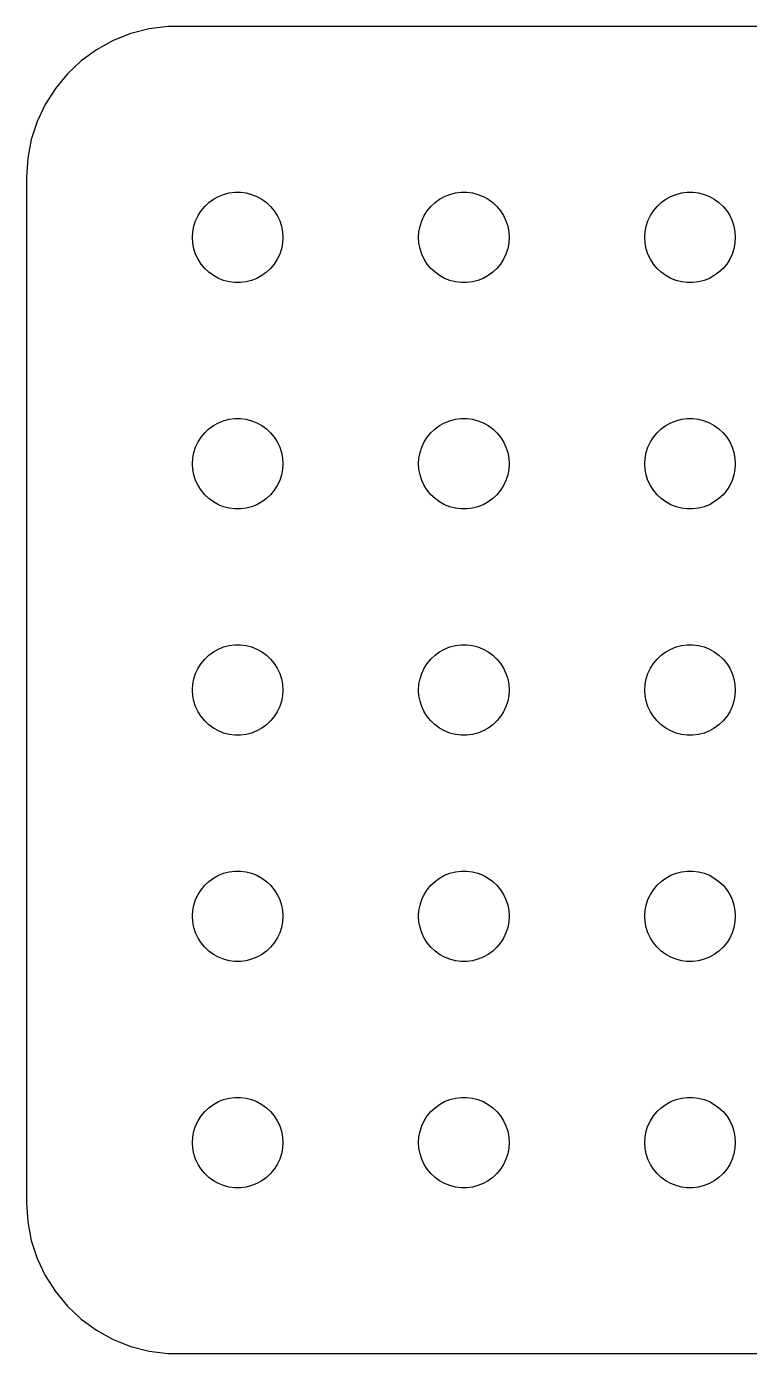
# Model space of a CAD drawing. Header units: metres. Extents: x -187 to 187, y -22 to 22.
# Drawn here: x -187 to -163.03, y -21.99 to 21.99 of the extents above; entities that cross this region are included whole.
import ezdxf

# ---------------------------------------------------------------- set-up
doc = ezdxf.new("R2010")
doc.units = ezdxf.units.M

msp = doc.modelspace()

# ---------------------------------------------------------------- linework, layer by layer
for p, q in [((-182.314, 21.9901), (-182.937, 21.9114)), ((182.314, 21.9901), (-182.314, 21.9901)), ((-183.545, 21.7553), (-184.129, 21.5241)), ((-182.937, 21.9114), (-183.545, 21.7553)), ((-184.679, 21.2216), (-185.187, 20.8526)), ((-184.129, 21.5241), (-184.679, 21.2216)), ((-185.187, 20.8526), (-185.645, 20.4227)), ((-185.645, 20.4227), (-186.045, 19.9389)), ((-186.045, 19.9389), (-186.382, 19.4088)), ((-186.382, 19.4088), (-186.649, 18.8406)), ((-186.649, 18.8406), (-186.843, 18.2434)), ((-186.843, 18.2434), (-186.961, 17.6267)), ((-186.961, 17.6267), (-187, 17)), ((-187, 17), (-187, -17)), ((-180.804, 16.2665), (-180.639, 16.3572)), ((-180.639, 16.3572), (-180.464, 16.4266)), ((-180.464, 16.4266), (-180.281, 16.4734)), ((-180.281, 16.4734), (-180.094, 16.497)), ((-180.094, 16.497), (-179.906, 16.497)), ((-179.906, 16.497), (-179.719, 16.4734)), ((-179.719, 16.4734), (-179.536, 16.4266)), ((-179.536, 16.4266), (-179.361, 16.3572)), ((-179.361, 16.3572), (-179.196, 16.2665)), ((-173.304, 16.2665), (-173.139, 16.3572)), ((-173.139, 16.3572), (-172.964, 16.4266)), ((-172.964, 16.4266), (-172.781, 16.4734)), ((-172.781, 16.4734), (-172.594, 16.497)), ((-172.594, 16.497), (-172.406, 16.497)), ((-172.406, 16.497), (-172.219, 16.4734)), ((-172.219, 16.4734), (-172.036, 16.4266)), ((-172.036, 16.4266), (-171.861, 16.3572)), ((-171.861, 16.3572), (-171.696, 16.2665)), ((-165.804, 16.2665), (-165.639, 16.3572)), ((-165.639, 16.3572), (-165.464, 16.4266)), ((-165.464, 16.4266), (-165.281, 16.4734)), ((-165.281, 16.4734), (-165.094, 16.497)), ((-165.094, 16.497), (-164.906, 16.497)), ((-164.906, 16.497), (-164.719, 16.4734)), ((-164.719, 16.4734), (-164.536, 16.4266)), ((-164.536, 16.4266), (-164.361, 16.3572)), ((-164.361, 16.3572), (-164.196, 16.2665)), ((-181.314, 15.7226), (-181.214, 15.8817)), ((-181.214, 15.8817), (-181.093, 16.0268)), ((-181.093, 16.0268), (-180.956, 16.1558)), ((-180.956, 16.1558), (-180.804, 16.2665)), ((-179.196, 16.2665), (-179.044, 16.1558)), ((-179.044, 16.1558), (-178.907, 16.0268)), ((-178.907, 16.0268), (-178.786, 15.8817)), ((-178.786, 15.8817), (-178.686, 15.7226)), ((-173.814, 15.7226), (-173.714, 15.8817)), ((-173.714, 15.8817), (-173.593, 16.0268)), ((-173.593, 16.0268), (-173.456, 16.1558)), ((-173.456, 16.1558), (-173.304, 16.2665)), ((-171.696, 16.2665), (-171.544, 16.1558)), ((-171.544, 16.1558), (-171.407, 16.0268)), ((-171.407, 16.0268), (-171.286, 15.8817)), ((-171.286, 15.8817), (-171.186, 15.7226)), ((-166.314, 15.7226), (-166.214, 15.8817)), ((-166.214, 15.8817), (-166.093, 16.0268)), ((-166.093, 16.0268), (-165.956, 16.1558)), ((-165.956, 16.1558), (-165.804, 16.2665)), ((-164.196, 16.2665), (-164.044, 16.1558)), ((-164.044, 16.1558), (-163.907, 16.0268)), ((-163.907, 16.0268), (-163.786, 15.8817)), ((-163.786, 15.8817), (-163.686, 15.7226)), ((-181.453, 15.373), (-181.395, 15.5522)), ((-181.395, 15.5522), (-181.314, 15.7226)), ((-178.686, 15.7226), (-178.605, 15.5522)), ((-178.605, 15.5522), (-178.547, 15.373)), ((-173.953, 15.373), (-173.895, 15.5522)), ((-173.895, 15.5522), (-173.814, 15.7226)), ((-171.186, 15.7226), (-171.105, 15.5522)), ((-171.105, 15.5522), (-171.047, 15.373)), ((-166.453, 15.373), (-166.395, 15.5522)), ((-166.395, 15.5522), (-166.314, 15.7226)), ((-163.686, 15.7226), (-163.605, 15.5522)), ((-163.605, 15.5522), (-163.547, 15.373)), ((-181.5, 15), (-181.488, 15.188)), ((-181.488, 14.812), (-181.5, 15)), ((-181.488, 15.188), (-181.453, 15.373)), ((-178.547, 15.373), (-178.512, 15.188)), ((-178.512, 15.188), (-178.5, 15)), ((-178.5, 15), (-178.512, 14.812)), ((-174, 15), (-173.988, 15.188)), ((-173.988, 14.812), (-174, 15)), ((-173.988, 15.188), (-173.953, 15.373)), ((-171.047, 15.373), (-171.012, 15.188)), ((-171.012, 15.188), (-171, 15)), ((-171, 15), (-171.012, 14.812)), ((-166.5, 15), (-166.488, 15.188)), ((-166.488, 14.812), (-166.5, 15)), ((-166.488, 15.188), (-166.453, 15.373)), ((-163.547, 15.373), (-163.512, 15.188)), ((-163.512, 15.188), (-163.5, 15)), ((-163.5, 15), (-163.512, 14.812)), ((-181.453, 14.627), (-181.488, 14.812)), ((-181.395, 14.4478), (-181.453, 14.627)), ((-178.547, 14.627), (-178.605, 14.4478)), ((-178.512, 14.812), (-178.547, 14.627)), ((-173.953, 14.627), (-173.988, 14.812)), ((-173.895, 14.4478), (-173.953, 14.627)), ((-171.047, 14.627), (-171.105, 14.4478)), ((-171.012, 14.812), (-171.047, 14.627)), ((-166.453, 14.627), (-166.488, 14.812)), ((-166.395, 14.4478), (-166.453, 14.627)), ((-163.547, 14.627), (-163.605, 14.4478)), ((-163.512, 14.812), (-163.547, 14.627)), ((-181.314, 14.2774), (-181.395, 14.4478)), ((-181.214, 14.1183), (-181.314, 14.2774)), ((-181.093, 13.9732), (-181.214, 14.1183)), ((-178.786, 14.1183), (-178.907, 13.9732)), ((-178.686, 14.2774), (-178.786, 14.1183)), ((-178.605, 14.4478), (-178.686, 14.2774)), ((-173.814, 14.2774), (-173.895, 14.4478)), ((-173.714, 14.1183), (-173.814, 14.2774)), ((-173.593, 13.9732), (-173.714, 14.1183)), ((-171.286, 14.1183), (-171.407, 13.9732)), ((-171.186, 14.2774), (-171.286, 14.1183)), ((-171.105, 14.4478), (-171.186, 14.2774)), ((-166.314, 14.2774), (-166.395, 14.4478)), ((-166.214, 14.1183), (-166.314, 14.2774)), ((-166.093, 13.9732), (-166.214, 14.1183)), ((-163.786, 14.1183), (-163.907, 13.9732)), ((-163.686, 14.2774), (-163.786, 14.1183)), ((-163.605, 14.4478), (-163.686, 14.2774)), ((-180.956, 13.8442), (-181.093, 13.9732)), ((-180.804, 13.7335), (-180.956, 13.8442)), ((-180.639, 13.6427), (-180.804, 13.7335)), ((-180.464, 13.5734), (-180.639, 13.6427)), ((-179.361, 13.6427), (-179.536, 13.5734)), ((-179.196, 13.7335), (-179.361, 13.6427)), ((-179.044, 13.8442), (-179.196, 13.7335)), ((-178.907, 13.9732), (-179.044, 13.8442)), ((-173.456, 13.8442), (-173.593, 13.9732)), ((-173.304, 13.7335), (-173.456, 13.8442)), ((-173.139, 13.6427), (-173.304, 13.7335)), ((-172.964, 13.5734), (-173.139, 13.6427)), ((-171.861, 13.6427), (-172.036, 13.5734)), ((-171.696, 13.7335), (-171.861, 13.6427)), ((-171.544, 13.8442), (-171.696, 13.7335)), ((-171.407, 13.9732), (-171.544, 13.8442)), ((-165.956, 13.8442), (-166.093, 13.9732)), ((-165.804, 13.7335), (-165.956, 13.8442)), ((-165.639, 13.6427), (-165.804, 13.7335)), ((-165.464, 13.5734), (-165.639, 13.6427)), ((-164.361, 13.6427), (-164.536, 13.5734)), ((-164.196, 13.7335), (-164.361, 13.6427)), ((-164.044, 13.8442), (-164.196, 13.7335)), ((-163.907, 13.9732), (-164.044, 13.8442)), ((-180.281, 13.5266), (-180.464, 13.5734)), ((-180.094, 13.5029), (-180.281, 13.5266)), ((-179.906, 13.5029), (-180.094, 13.5029)), ((-179.719, 13.5266), (-179.906, 13.5029)), ((-179.536, 13.5734), (-179.719, 13.5266)), ((-172.781, 13.5266), (-172.964, 13.5734)), ((-172.594, 13.5029), (-172.781, 13.5266)), ((-172.406, 13.5029), (-172.594, 13.5029)), ((-172.219, 13.5266), (-172.406, 13.5029)), ((-172.036, 13.5734), (-172.219, 13.5266)), ((-165.281, 13.5266), (-165.464, 13.5734)), ((-165.094, 13.5029), (-165.281, 13.5266)), ((-164.906, 13.5029), (-165.094, 13.5029)), ((-164.719, 13.5266), (-164.906, 13.5029)), ((-164.536, 13.5734), (-164.719, 13.5266)), ((-180.804, 8.76648), (-180.639, 8.85724)), ((-180.639, 8.85724), (-180.464, 8.92657)), ((-180.464, 8.92657), (-180.281, 8.97342)), ((-180.281, 8.97342), (-180.094, 8.99704)), ((-180.094, 8.99704), (-179.906, 8.99704)), ((-179.906, 8.99704), (-179.719, 8.97342)), ((-179.719, 8.97342), (-179.536, 8.92657)), ((-179.536, 8.92657), (-179.361, 8.85724)), ((-179.361, 8.85724), (-179.196, 8.76648)), ((-173.304, 8.76648), (-173.139, 8.85724)), ((-173.139, 8.85724), (-172.964, 8.92657)), ((-172.964, 8.92657), (-172.781, 8.97342)), ((-172.781, 8.97342), (-172.594, 8.99704)), ((-172.594, 8.99704), (-172.406, 8.99704)), ((-172.406, 8.99704), (-172.219, 8.97342)), ((-172.219, 8.97342), (-172.036, 8.92657)), ((-172.036, 8.92657), (-171.861, 8.85724)), ((-171.861, 8.85724), (-171.696, 8.76648)), ((-165.804, 8.76648), (-165.639, 8.85724)), ((-165.639, 8.85724), (-165.464, 8.92657)), ((-165.464, 8.92657), (-165.281, 8.97342)), ((-165.281, 8.97342), (-165.094, 8.99704)), ((-165.094, 8.99704), (-164.906, 8.99704)), ((-164.906, 8.99704), (-164.719, 8.97342)), ((-164.719, 8.97342), (-164.536, 8.92657)), ((-164.536, 8.92657), (-164.361, 8.85724)), ((-164.361, 8.85724), (-164.196, 8.76648)), ((-181.314, 8.22263), (-181.214, 8.38167)), ((-181.214, 8.38167), (-181.093, 8.52681)), ((-181.093, 8.52681), (-180.956, 8.65576)), ((-180.956, 8.65576), (-180.804, 8.76648)), ((-179.196, 8.76648), (-179.044, 8.65576)), ((-179.044, 8.65576), (-178.907, 8.52681)), ((-178.907, 8.52681), (-178.786, 8.38167)), ((-178.786, 8.38167), (-178.686, 8.22263)), ((-173.814, 8.22263), (-173.714, 8.38167)), ((-173.714, 8.38167), (-173.593, 8.52681)), ((-173.593, 8.52681), (-173.456, 8.65576)), ((-173.456, 8.65576), (-173.304, 8.76648)), ((-171.696, 8.76648), (-171.544, 8.65576)), ((-171.544, 8.65576), (-171.407, 8.52681)), ((-171.407, 8.52681), (-171.286, 8.38167)), ((-171.286, 8.38167), (-171.186, 8.22263)), ((-166.314, 8.22263), (-166.214, 8.38167)), ((-166.214, 8.38167), (-166.093, 8.52681)), ((-166.093, 8.52681), (-165.956, 8.65576)), ((-165.956, 8.65576), (-165.804, 8.76648)), ((-164.196, 8.76648), (-164.044, 8.65576)), ((-164.044, 8.65576), (-163.907, 8.52681)), ((-163.907, 8.52681), (-163.786, 8.38167)), ((-163.786, 8.38167), (-163.686, 8.22263)), ((-181.453, 7.87303), (-181.395, 8.05219)), ((-181.395, 8.05219), (-181.314, 8.22263)), ((-178.686, 8.22263), (-178.605, 8.05219)), ((-178.605, 8.05219), (-178.547, 7.87303)), ((-173.953, 7.87303), (-173.895, 8.05219)), ((-173.895, 8.05219), (-173.814, 8.22263)), ((-171.186, 8.22263), (-171.105, 8.05219)), ((-171.105, 8.05219), (-171.047, 7.87303)), ((-166.453, 7.87303), (-166.395, 8.05219)), ((-166.395, 8.05219), (-166.314, 8.22263)), ((-163.686, 8.22263), (-163.605, 8.05219)), ((-163.605, 8.05219), (-163.547, 7.87303)), ((-181.5, 7.5), (-181.488, 7.68799)), ((-181.488, 7.312), (-181.5, 7.5)), ((-181.488, 7.68799), (-181.453, 7.87303)), ((-178.547, 7.87303), (-178.512, 7.68799)), ((-178.512, 7.68799), (-178.5, 7.5)), ((-178.5, 7.5), (-178.512, 7.312)), ((-174, 7.5), (-173.988, 7.68799)), ((-173.988, 7.312), (-174, 7.5)), ((-173.988, 7.68799), (-173.953, 7.87303)), ((-171.047, 7.87303), (-171.012, 7.68799)), ((-171.012, 7.68799), (-171, 7.5)), ((-171, 7.5), (-171.012, 7.312)), ((-166.5, 7.5), (-166.488, 7.68799)), ((-166.488, 7.312), (-166.5, 7.5)), ((-166.488, 7.68799), (-166.453, 7.87303)), ((-163.547, 7.87303), (-163.512, 7.68799)), ((-163.512, 7.68799), (-163.5, 7.5)), ((-163.5, 7.5), (-163.512, 7.312)), ((-181.453, 7.12695), (-181.488, 7.312)), ((-181.395, 6.9478), (-181.453, 7.12695)), ((-178.547, 7.12695), (-178.605, 6.9478)), ((-178.512, 7.312), (-178.547, 7.12695)), ((-173.953, 7.12695), (-173.988, 7.312)), ((-173.895, 6.9478), (-173.953, 7.12695)), ((-171.047, 7.12695), (-171.105, 6.9478)), ((-171.012, 7.312), (-171.047, 7.12695)), ((-166.453, 7.12695), (-166.488, 7.312)), ((-166.395, 6.9478), (-166.453, 7.12695)), ((-163.547, 7.12695), (-163.605, 6.9478)), ((-163.512, 7.312), (-163.547, 7.12695)), ((-181.314, 6.77736), (-181.395, 6.9478)), ((-181.214, 6.61832), (-181.314, 6.77736)), ((-181.093, 6.47318), (-181.214, 6.61832)), ((-178.786, 6.61832), (-178.907, 6.47318)), ((-178.686, 6.77736), (-178.786, 6.61832)), ((-178.605, 6.9478), (-178.686, 6.77736)), ((-173.814, 6.77736), (-173.895, 6.9478)), ((-173.714, 6.61832), (-173.814, 6.77736)), ((-173.593, 6.47318), (-173.714, 6.61832)), ((-171.286, 6.61832), (-171.407, 6.47318)), ((-171.186, 6.77736), (-171.286, 6.61832)), ((-171.105, 6.9478), (-171.186, 6.77736)), ((-166.314, 6.77736), (-166.395, 6.9478)), ((-166.214, 6.61832), (-166.314, 6.77736)), ((-166.093, 6.47318), (-166.214, 6.61832)), ((-163.786, 6.61832), (-163.907, 6.47318)), ((-163.686, 6.77736), (-163.786, 6.61832)), ((-163.605, 6.9478), (-163.686, 6.77736)), ((-180.956, 6.34422), (-181.093, 6.47318)), ((-180.804, 6.23351), (-180.956, 6.34422)), ((-180.639, 6.14275), (-180.804, 6.23351)), ((-179.196, 6.23351), (-179.361, 6.14275)), ((-179.044, 6.34422), (-179.196, 6.23351)), ((-178.907, 6.47318), (-179.044, 6.34422)), ((-173.456, 6.34422), (-173.593, 6.47318)), ((-173.304, 6.23351), (-173.456, 6.34422)), ((-173.139, 6.14275), (-173.304, 6.23351)), ((-171.696, 6.23351), (-171.861, 6.14275)), ((-171.544, 6.34422), (-171.696, 6.23351)), ((-171.407, 6.47318), (-171.544, 6.34422)), ((-165.956, 6.34422), (-166.093, 6.47318)), ((-165.804, 6.23351), (-165.956, 6.34422)), ((-165.639, 6.14275), (-165.804, 6.23351)), ((-164.196, 6.23351), (-164.361, 6.14275)), ((-164.044, 6.34422), (-164.196, 6.23351)), ((-163.907, 6.47318), (-164.044, 6.34422)), ((-180.464, 6.07341), (-180.639, 6.14275)), ((-180.281, 6.02657), (-180.464, 6.07341)), ((-180.094, 6.00294), (-180.281, 6.02657)), ((-179.906, 6.00294), (-180.094, 6.00294)), ((-179.719, 6.02657), (-179.906, 6.00294)), ((-179.536, 6.07341), (-179.719, 6.02657)), ((-179.361, 6.14275), (-179.536, 6.07341)), ((-172.964, 6.07341), (-173.139, 6.14275)), ((-172.781, 6.02657), (-172.964, 6.07341)), ((-172.594, 6.00294), (-172.781, 6.02657)), ((-172.406, 6.00294), (-172.594, 6.00294)), ((-172.219, 6.02657), (-172.406, 6.00294)), ((-172.036, 6.07341), (-172.219, 6.02657)), ((-171.861, 6.14275), (-172.036, 6.07341)), ((-165.464, 6.07341), (-165.639, 6.14275)), ((-165.281, 6.02657), (-165.464, 6.07341)), ((-165.094, 6.00294), (-165.281, 6.02657)), ((-164.906, 6.00294), (-165.094, 6.00294)), ((-164.719, 6.02657), (-164.906, 6.00294)), ((-164.536, 6.07341), (-164.719, 6.02657)), ((-164.361, 6.14275), (-164.536, 6.07341)), ((-180.804, 1.26648), (-180.639, 1.35724)), ((-180.639, 1.35724), (-180.464, 1.42657)), ((-180.464, 1.42657), (-180.281, 1.47342)), ((-180.281, 1.47342), (-180.094, 1.49704)), ((-180.094, 1.49704), (-179.906, 1.49704)), ((-179.906, 1.49704), (-179.719, 1.47342)), ((-179.719, 1.47342), (-179.536, 1.42657)), ((-179.536, 1.42657), (-179.361, 1.35724)), ((-179.361, 1.35724), (-179.196, 1.26648)), ((-173.304, 1.26648), (-173.139, 1.35724)), ((-173.139, 1.35724), (-172.964, 1.42657)), ((-172.964, 1.42657), (-172.781, 1.47342)), ((-172.781, 1.47342), (-172.594, 1.49704)), ((-172.594, 1.49704), (-172.406, 1.49704)), ((-172.406, 1.49704), (-172.219, 1.47342)), ((-172.219, 1.47342), (-172.036, 1.42657)), ((-172.036, 1.42657), (-171.861, 1.35724)), ((-171.861, 1.35724), (-171.696, 1.26648)), ((-165.804, 1.26648), (-165.639, 1.35724)), ((-165.639, 1.35724), (-165.464, 1.42657)), ((-165.464, 1.42657), (-165.281, 1.47342)), ((-165.281, 1.47342), (-165.094, 1.49704)), ((-165.094, 1.49704), (-164.906, 1.49704)), ((-164.906, 1.49704), (-164.719, 1.47342)), ((-164.719, 1.47342), (-164.536, 1.42657)), ((-164.536, 1.42657), (-164.361, 1.35724)), ((-164.361, 1.35724), (-164.196, 1.26648)), ((-181.314, 0.722626), (-181.214, 0.881668)), ((-181.214, 0.881668), (-181.093, 1.02681)), ((-181.093, 1.02681), (-180.956, 1.15576)), ((-180.956, 1.15576), (-180.804, 1.26648)), ((-179.196, 1.26648), (-179.044, 1.15576)), ((-179.044, 1.15576), (-178.907, 1.02681)), ((-178.907, 1.02681), (-178.786, 0.881668)), ((-178.786, 0.881668), (-178.686, 0.722626)), ((-173.814, 0.722626), (-173.714, 0.881668)), ((-173.714, 0.881668), (-173.593, 1.02681)), ((-173.593, 1.02681), (-173.456, 1.15576)), ((-173.456, 1.15576), (-173.304, 1.26648)), ((-171.696, 1.26648), (-171.544, 1.15576)), ((-171.544, 1.15576), (-171.407, 1.02681)), ((-171.407, 1.02681), (-171.286, 0.881668)), ((-171.286, 0.881668), (-171.186, 0.722626)), ((-166.314, 0.722626), (-166.214, 0.881668)), ((-166.214, 0.881668), (-166.093, 1.02681)), ((-166.093, 1.02681), (-165.956, 1.15576)), ((-165.956, 1.15576), (-165.804, 1.26648)), ((-164.196, 1.26648), (-164.044, 1.15576)), ((-164.044, 1.15576), (-163.907, 1.02681)), ((-163.907, 1.02681), (-163.786, 0.881668)), ((-163.786, 0.881668), (-163.686, 0.722626)), ((-181.453, 0.373032), (-181.395, 0.552185)), ((-181.395, 0.552185), (-181.314, 0.722626)), ((-178.686, 0.722626), (-178.605, 0.552185)), ((-178.605, 0.552185), (-178.547, 0.373032)), ((-173.953, 0.373032), (-173.895, 0.552185)), ((-173.895, 0.552185), (-173.814, 0.722626)), ((-171.186, 0.722626), (-171.105, 0.552185)), ((-171.105, 0.552185), (-171.047, 0.373032)), ((-166.453, 0.373032), (-166.395, 0.552185)), ((-166.395, 0.552185), (-166.314, 0.722626)), ((-163.686, 0.722626), (-163.605, 0.552185)), ((-163.605, 0.552185), (-163.547, 0.373032)), ((-181.5, 0), (-181.488, 0.187988)), ((-181.488, -0.187988), (-181.5, 0)), ((-181.488, 0.187988), (-181.453, 0.373032)), ((-178.547, 0.373032), (-178.512, 0.187988)), ((-178.512, 0.187988), (-178.5, 0)), ((-178.5, 0), (-178.512, -0.187988)), ((-174, 0), (-173.988, 0.187988)), ((-173.988, -0.187988), (-174, 0)), ((-173.988, 0.187988), (-173.953, 0.373032)), ((-171.047, 0.373032), (-171.012, 0.187988)), ((-171.012, 0.187988), (-171, 0)), ((-171, 0), (-171.012, -0.187988)), ((-166.5, 0), (-166.488, 0.187988)), ((-166.488, -0.187988), (-166.5, 0)), ((-166.488, 0.187988), (-166.453, 0.373032)), ((-163.547, 0.373032), (-163.512, 0.187988)), ((-163.512, 0.187988), (-163.5, 0)), ((-163.5, 0), (-163.512, -0.187988)), ((-181.453, -0.373032), (-181.488, -0.187988)), ((-181.395, -0.552185), (-181.453, -0.373032)), ((-178.547, -0.373032), (-178.605, -0.552185)), ((-178.512, -0.187988), (-178.547, -0.373032)), ((-173.953, -0.373032), (-173.988, -0.187988)), ((-173.895, -0.552185), (-173.953, -0.373032)), ((-171.047, -0.373032), (-171.105, -0.552185)), ((-171.012, -0.187988), (-171.047, -0.373032)), ((-166.453, -0.373032), (-166.488, -0.187988)), ((-166.395, -0.552185), (-166.453, -0.373032)), ((-163.547, -0.373032), (-163.605, -0.552185)), ((-163.512, -0.187988), (-163.547, -0.373032)), ((-181.314, -0.722626), (-181.395, -0.552185)), ((-181.214, -0.881668), (-181.314, -0.722626)), ((-178.686, -0.722626), (-178.786, -0.881668)), ((-178.605, -0.552185), (-178.686, -0.722626)), ((-173.814, -0.722626), (-173.895, -0.552185)), ((-173.714, -0.881668), (-173.814, -0.722626)), ((-171.186, -0.722626), (-171.286, -0.881668)), ((-171.105, -0.552185), (-171.186, -0.722626)), ((-166.314, -0.722626), (-166.395, -0.552185)), ((-166.214, -0.881668), (-166.314, -0.722626)), ((-163.686, -0.722626), (-163.786, -0.881668)), ((-163.605, -0.552185), (-163.686, -0.722626)), ((-181.093, -1.02681), (-181.214, -0.881668)), ((-180.956, -1.15576), (-181.093, -1.02681)), ((-180.804, -1.26648), (-180.956, -1.15576)), ((-180.639, -1.35724), (-180.804, -1.26648)), ((-179.196, -1.26648), (-179.361, -1.35724)), ((-179.044, -1.15576), (-179.196, -1.26648)), ((-178.907, -1.02681), (-179.044, -1.15576)), ((-178.786, -0.881668), (-178.907, -1.02681)), ((-173.593, -1.02681), (-173.714, -0.881668)), ((-173.456, -1.15576), (-173.593, -1.02681)), ((-173.304, -1.26648), (-173.456, -1.15576)), ((-173.139, -1.35724), (-173.304, -1.26648)), ((-171.696, -1.26648), (-171.861, -1.35724)), ((-171.544, -1.15576), (-171.696, -1.26648)), ((-171.407, -1.02681), (-171.544, -1.15576)), ((-171.286, -0.881668), (-171.407, -1.02681)), ((-166.093, -1.02681), (-166.214, -0.881668)), ((-165.956, -1.15576), (-166.093, -1.02681)), ((-165.804, -1.26648), (-165.956, -1.15576)), ((-165.639, -1.35724), (-165.804, -1.26648)), ((-164.196, -1.26648), (-164.361, -1.35724)), ((-164.044, -1.15576), (-164.196, -1.26648)), ((-163.907, -1.02681), (-164.044, -1.15576)), ((-163.786, -0.881668), (-163.907, -1.02681)), ((-180.464, -1.42657), (-180.639, -1.35724)), ((-180.281, -1.47342), (-180.464, -1.42657)), ((-180.094, -1.49704), (-180.281, -1.47342)), ((-179.906, -1.49704), (-180.094, -1.49704)), ((-179.719, -1.47342), (-179.906, -1.49704)), ((-179.536, -1.42657), (-179.719, -1.47342)), ((-179.361, -1.35724), (-179.536, -1.42657)), ((-172.964, -1.42657), (-173.139, -1.35724)), ((-172.781, -1.47342), (-172.964, -1.42657)), ((-172.594, -1.49704), (-172.781, -1.47342)), ((-172.406, -1.49704), (-172.594, -1.49704)), ((-172.219, -1.47342), (-172.406, -1.49704)), ((-172.036, -1.42657), (-172.219, -1.47342)), ((-171.861, -1.35724), (-172.036, -1.42657)), ((-165.464, -1.42657), (-165.639, -1.35724)), ((-165.281, -1.47342), (-165.464, -1.42657)), ((-165.094, -1.49704), (-165.281, -1.47342)), ((-164.906, -1.49704), (-165.094, -1.49704)), ((-164.719, -1.47342), (-164.906, -1.49704)), ((-164.536, -1.42657), (-164.719, -1.47342)), ((-164.361, -1.35724), (-164.536, -1.42657)), ((-180.804, -6.23351), (-180.639, -6.14275)), ((-180.639, -6.14275), (-180.464, -6.07341)), ((-180.464, -6.07341), (-180.281, -6.02657)), ((-180.281, -6.02657), (-180.094, -6.00294)), ((-180.094, -6.00294), (-179.906, -6.00294)), ((-179.906, -6.00294), (-179.719, -6.02657)), ((-179.719, -6.02657), (-179.536, -6.07341)), ((-179.536, -6.07341), (-179.361, -6.14275)), ((-179.361, -6.14275), (-179.196, -6.23351)), ((-173.304, -6.23351), (-173.139, -6.14275)), ((-173.139, -6.14275), (-172.964, -6.07341)), ((-172.964, -6.07341), (-172.781, -6.02657)), ((-172.781, -6.02657), (-172.594, -6.00294)), ((-172.594, -6.00294), (-172.406, -6.00294)), ((-172.406, -6.00294), (-172.219, -6.02657)), ((-172.219, -6.02657), (-172.036, -6.07341)), ((-172.036, -6.07341), (-171.861, -6.14275)), ((-171.861, -6.14275), (-171.696, -6.23351)), ((-165.804, -6.23351), (-165.639, -6.14275)), ((-165.639, -6.14275), (-165.464, -6.07341)), ((-165.464, -6.07341), (-165.281, -6.02657)), ((-165.281, -6.02657), (-165.094, -6.00294)), ((-165.094, -6.00294), (-164.906, -6.00294)), ((-164.906, -6.00294), (-164.719, -6.02657)), ((-164.719, -6.02657), (-164.536, -6.07341)), ((-164.536, -6.07341), (-164.361, -6.14275)), ((-164.361, -6.14275), (-164.196, -6.23351)), ((-181.214, -6.61832), (-181.093, -6.47318)), ((-181.093, -6.47318), (-180.956, -6.34422)), ((-180.956, -6.34422), (-180.804, -6.23351)), ((-179.196, -6.23351), (-179.044, -6.34422)), ((-179.044, -6.34422), (-178.907, -6.47318)), ((-178.907, -6.47318), (-178.786, -6.61832)), ((-173.714, -6.61832), (-173.593, -6.47318)), ((-173.593, -6.47318), (-173.456, -6.34422)), ((-173.456, -6.34422), (-173.304, -6.23351)), ((-171.696, -6.23351), (-171.544, -6.34422)), ((-171.544, -6.34422), (-171.407, -6.47318)), ((-171.407, -6.47318), (-171.286, -6.61832)), ((-166.214, -6.61832), (-166.093, -6.47318)), ((-166.093, -6.47318), (-165.956, -6.34422)), ((-165.956, -6.34422), (-165.804, -6.23351)), ((-164.196, -6.23351), (-164.044, -6.34422)), ((-164.044, -6.34422), (-163.907, -6.47318)), ((-163.907, -6.47318), (-163.786, -6.61832)), ((-181.453, -7.12695), (-181.395, -6.9478)), ((-181.395, -6.9478), (-181.314, -6.77736)), ((-181.314, -6.77736), (-181.214, -6.61832)), ((-178.786, -6.61832), (-178.686, -6.77736)), ((-178.686, -6.77736), (-178.605, -6.9478)), ((-178.605, -6.9478), (-178.547, -7.12695)), ((-173.953, -7.12695), (-173.895, -6.9478)), ((-173.895, -6.9478), (-173.814, -6.77736)), ((-173.814, -6.77736), (-173.714, -6.61832)), ((-171.286, -6.61832), (-171.186, -6.77736)), ((-171.186, -6.77736), (-171.105, -6.9478)), ((-171.105, -6.9478), (-171.047, -7.12695)), ((-166.453, -7.12695), (-166.395, -6.9478)), ((-166.395, -6.9478), (-166.314, -6.77736)), ((-166.314, -6.77736), (-166.214, -6.61832)), ((-163.786, -6.61832), (-163.686, -6.77736)), ((-163.686, -6.77736), (-163.605, -6.9478)), ((-163.605, -6.9478), (-163.547, -7.12695)), ((-181.5, -7.5), (-181.488, -7.312)), ((-181.488, -7.312), (-181.453, -7.12695)), ((-178.547, -7.12695), (-178.512, -7.312)), ((-178.512, -7.312), (-178.5, -7.5)), ((-174, -7.5), (-173.988, -7.312)), ((-173.988, -7.312), (-173.953, -7.12695)), ((-171.047, -7.12695), (-171.012, -7.312)), ((-171.012, -7.312), (-171, -7.5)), ((-166.5, -7.5), (-166.488, -7.312)), ((-166.488, -7.312), (-166.453, -7.12695)), ((-163.547, -7.12695), (-163.512, -7.312)), ((-163.512, -7.312), (-163.5, -7.5)), ((-181.488, -7.68799), (-181.5, -7.5)), ((-181.453, -7.87303), (-181.488, -7.68799)), ((-181.395, -8.05219), (-181.453, -7.87303)), ((-178.547, -7.87303), (-178.605, -8.05219)), ((-178.512, -7.68799), (-178.547, -7.87303)), ((-178.5, -7.5), (-178.512, -7.68799)), ((-173.988, -7.68799), (-174, -7.5)), ((-173.953, -7.87303), (-173.988, -7.68799)), ((-173.895, -8.05219), (-173.953, -7.87303)), ((-171.047, -7.87303), (-171.105, -8.05219)), ((-171.012, -7.68799), (-171.047, -7.87303)), ((-171, -7.5), (-171.012, -7.68799)), ((-166.488, -7.68799), (-166.5, -7.5)), ((-166.453, -7.87303), (-166.488, -7.68799)), ((-166.395, -8.05219), (-166.453, -7.87303)), ((-163.547, -7.87303), (-163.605, -8.05219)), ((-163.512, -7.68799), (-163.547, -7.87303)), ((-163.5, -7.5), (-163.512, -7.68799)), ((-181.314, -8.22263), (-181.395, -8.05219)), ((-181.214, -8.38167), (-181.314, -8.22263)), ((-178.686, -8.22263), (-178.786, -8.38167)), ((-178.605, -8.05219), (-178.686, -8.22263)), ((-173.814, -8.22263), (-173.895, -8.05219)), ((-173.714, -8.38167), (-173.814, -8.22263)), ((-171.186, -8.22263), (-171.286, -8.38167)), ((-171.105, -8.05219), (-171.186, -8.22263)), ((-166.314, -8.22263), (-166.395, -8.05219)), ((-166.214, -8.38167), (-166.314, -8.22263)), ((-163.686, -8.22263), (-163.786, -8.38167)), ((-163.605, -8.05219), (-163.686, -8.22263)), ((-181.093, -8.52681), (-181.214, -8.38167)), ((-180.956, -8.65576), (-181.093, -8.52681)), ((-180.804, -8.76648), (-180.956, -8.65576)), ((-180.639, -8.85724), (-180.804, -8.76648)), ((-179.196, -8.76648), (-179.361, -8.85724)), ((-179.044, -8.65576), (-179.196, -8.76648)), ((-178.907, -8.52681), (-179.044, -8.65576)), ((-178.786, -8.38167), (-178.907, -8.52681)), ((-173.593, -8.52681), (-173.714, -8.38167)), ((-173.456, -8.65576), (-173.593, -8.52681)), ((-173.304, -8.76648), (-173.456, -8.65576)), ((-173.139, -8.85724), (-173.304, -8.76648)), ((-171.696, -8.76648), (-171.861, -8.85724)), ((-171.544, -8.65576), (-171.696, -8.76648)), ((-171.407, -8.52681), (-171.544, -8.65576)), ((-171.286, -8.38167), (-171.407, -8.52681)), ((-166.093, -8.52681), (-166.214, -8.38167)), ((-165.956, -8.65576), (-166.093, -8.52681)), ((-165.804, -8.76648), (-165.956, -8.65576)), ((-165.639, -8.85724), (-165.804, -8.76648)), ((-164.196, -8.76648), (-164.361, -8.85724)), ((-164.044, -8.65576), (-164.196, -8.76648)), ((-163.907, -8.52681), (-164.044, -8.65576)), ((-163.786, -8.38167), (-163.907, -8.52681)), ((-180.464, -8.92657), (-180.639, -8.85724)), ((-180.281, -8.97342), (-180.464, -8.92657)), ((-180.094, -8.99704), (-180.281, -8.97342)), ((-179.906, -8.99704), (-180.094, -8.99704)), ((-179.719, -8.97342), (-179.906, -8.99704)), ((-179.536, -8.92657), (-179.719, -8.97342)), ((-179.361, -8.85724), (-179.536, -8.92657)), ((-172.964, -8.92657), (-173.139, -8.85724)), ((-172.781, -8.97342), (-172.964, -8.92657)), ((-172.594, -8.99704), (-172.781, -8.97342)), ((-172.406, -8.99704), (-172.594, -8.99704)), ((-172.219, -8.97342), (-172.406, -8.99704)), ((-172.036, -8.92657), (-172.219, -8.97342)), ((-171.861, -8.85724), (-172.036, -8.92657)), ((-165.464, -8.92657), (-165.639, -8.85724)), ((-165.281, -8.97342), (-165.464, -8.92657)), ((-165.094, -8.99704), (-165.281, -8.97342)), ((-164.906, -8.99704), (-165.094, -8.99704)), ((-164.719, -8.97342), (-164.906, -8.99704)), ((-164.536, -8.92657), (-164.719, -8.97342)), ((-164.361, -8.85724), (-164.536, -8.92657)), ((-180.639, -13.6427), (-180.464, -13.5734)), ((-180.464, -13.5734), (-180.281, -13.5266)), ((-180.281, -13.5266), (-180.094, -13.5029)), ((-180.094, -13.5029), (-179.906, -13.5029)), ((-179.906, -13.5029), (-179.719, -13.5266)), ((-179.719, -13.5266), (-179.536, -13.5734)), ((-179.536, -13.5734), (-179.361, -13.6427)), ((-173.139, -13.6427), (-172.964, -13.5734)), ((-172.964, -13.5734), (-172.781, -13.5266)), ((-172.781, -13.5266), (-172.594, -13.5029)), ((-172.594, -13.5029), (-172.406, -13.5029)), ((-172.406, -13.5029), (-172.219, -13.5266)), ((-172.219, -13.5266), (-172.036, -13.5734)), ((-172.036, -13.5734), (-171.861, -13.6427)), ((-165.639, -13.6427), (-165.464, -13.5734)), ((-165.464, -13.5734), (-165.281, -13.5266)), ((-165.281, -13.5266), (-165.094, -13.5029)), ((-165.094, -13.5029), (-164.906, -13.5029)), ((-164.906, -13.5029), (-164.719, -13.5266)), ((-164.719, -13.5266), (-164.536, -13.5734)), ((-164.536, -13.5734), (-164.361, -13.6427)), ((-181.214, -14.1183), (-181.093, -13.9732)), ((-181.093, -13.9732), (-180.956, -13.8442)), ((-180.956, -13.8442), (-180.804, -13.7335)), ((-180.804, -13.7335), (-180.639, -13.6427)), ((-179.361, -13.6427), (-179.196, -13.7335)), ((-179.196, -13.7335), (-179.044, -13.8442)), ((-179.044, -13.8442), (-178.907, -13.9732)), ((-178.907, -13.9732), (-178.786, -14.1183)), ((-173.714, -14.1183), (-173.593, -13.9732)), ((-173.593, -13.9732), (-173.456, -13.8442)), ((-173.456, -13.8442), (-173.304, -13.7335)), ((-173.304, -13.7335), (-173.139, -13.6427)), ((-171.861, -13.6427), (-171.696, -13.7335)), ((-171.696, -13.7335), (-171.544, -13.8442)), ((-171.544, -13.8442), (-171.407, -13.9732)), ((-171.407, -13.9732), (-171.286, -14.1183)), ((-166.214, -14.1183), (-166.093, -13.9732)), ((-166.093, -13.9732), (-165.956, -13.8442)), ((-165.956, -13.8442), (-165.804, -13.7335)), ((-165.804, -13.7335), (-165.639, -13.6427)), ((-164.361, -13.6427), (-164.196, -13.7335)), ((-164.196, -13.7335), (-164.044, -13.8442)), ((-164.044, -13.8442), (-163.907, -13.9732)), ((-163.907, -13.9732), (-163.786, -14.1183)), ((-181.453, -14.627), (-181.395, -14.4478)), ((-181.395, -14.4478), (-181.314, -14.2774)), ((-181.314, -14.2774), (-181.214, -14.1183)), ((-178.786, -14.1183), (-178.686, -14.2774)), ((-178.686, -14.2774), (-178.605, -14.4478)), ((-178.605, -14.4478), (-178.547, -14.627)), ((-173.953, -14.627), (-173.895, -14.4478)), ((-173.895, -14.4478), (-173.814, -14.2774)), ((-173.814, -14.2774), (-173.714, -14.1183)), ((-171.286, -14.1183), (-171.186, -14.2774)), ((-171.186, -14.2774), (-171.105, -14.4478)), ((-171.105, -14.4478), (-171.047, -14.627)), ((-166.453, -14.627), (-166.395, -14.4478)), ((-166.395, -14.4478), (-166.314, -14.2774)), ((-166.314, -14.2774), (-166.214, -14.1183)), ((-163.786, -14.1183), (-163.686, -14.2774)), ((-163.686, -14.2774), (-163.605, -14.4478)), ((-163.605, -14.4478), (-163.547, -14.627)), ((-181.5, -15), (-181.488, -14.812)), ((-181.488, -14.812), (-181.453, -14.627)), ((-178.547, -14.627), (-178.512, -14.812)), ((-178.512, -14.812), (-178.5, -15)), ((-174, -15), (-173.988, -14.812)), ((-173.988, -14.812), (-173.953, -14.627)), ((-171.047, -14.627), (-171.012, -14.812)), ((-171.012, -14.812), (-171, -15)), ((-166.5, -15), (-166.488, -14.812)), ((-166.488, -14.812), (-166.453, -14.627)), ((-163.547, -14.627), (-163.512, -14.812)), ((-163.512, -14.812), (-163.5, -15)), ((-181.488, -15.188), (-181.5, -15)), ((-181.453, -15.373), (-181.488, -15.188)), ((-181.395, -15.5522), (-181.453, -15.373)), ((-178.547, -15.373), (-178.605, -15.5522)), ((-178.512, -15.188), (-178.547, -15.373)), ((-178.5, -15), (-178.512, -15.188)), ((-173.988, -15.188), (-174, -15)), ((-173.953, -15.373), (-173.988, -15.188)), ((-173.895, -15.5522), (-173.953, -15.373)), ((-171.047, -15.373), (-171.105, -15.5522)), ((-171.012, -15.188), (-171.047, -15.373)), ((-171, -15), (-171.012, -15.188)), ((-166.488, -15.188), (-166.5, -15)), ((-166.453, -15.373), (-166.488, -15.188)), ((-166.395, -15.5522), (-166.453, -15.373)), ((-163.547, -15.373), (-163.605, -15.5522)), ((-163.512, -15.188), (-163.547, -15.373)), ((-163.5, -15), (-163.512, -15.188)), ((-181.314, -15.7226), (-181.395, -15.5522)), ((-181.214, -15.8817), (-181.314, -15.7226)), ((-178.686, -15.7226), (-178.786, -15.8817)), ((-178.605, -15.5522), (-178.686, -15.7226)), ((-173.814, -15.7226), (-173.895, -15.5522)), ((-173.714, -15.8817), (-173.814, -15.7226)), ((-171.186, -15.7226), (-171.286, -15.8817)), ((-171.105, -15.5522), (-171.186, -15.7226)), ((-166.314, -15.7226), (-166.395, -15.5522)), ((-166.214, -15.8817), (-166.314, -15.7226)), ((-163.686, -15.7226), (-163.786, -15.8817)), ((-163.605, -15.5522), (-163.686, -15.7226)), ((-181.093, -16.0268), (-181.214, -15.8817)), ((-180.956, -16.1558), (-181.093, -16.0268)), ((-180.804, -16.2665), (-180.956, -16.1558)), ((-180.639, -16.3572), (-180.804, -16.2665)), ((-179.196, -16.2665), (-179.361, -16.3572)), ((-179.044, -16.1558), (-179.196, -16.2665)), ((-178.907, -16.0268), (-179.044, -16.1558)), ((-178.786, -15.8817), (-178.907, -16.0268)), ((-173.593, -16.0268), (-173.714, -15.8817)), ((-173.456, -16.1558), (-173.593, -16.0268)), ((-173.304, -16.2665), (-173.456, -16.1558)), ((-173.139, -16.3572), (-173.304, -16.2665)), ((-171.696, -16.2665), (-171.861, -16.3572)), ((-171.544, -16.1558), (-171.696, -16.2665)), ((-171.407, -16.0268), (-171.544, -16.1558)), ((-171.286, -15.8817), (-171.407, -16.0268)), ((-166.093, -16.0268), (-166.214, -15.8817)), ((-165.956, -16.1558), (-166.093, -16.0268)), ((-165.804, -16.2665), (-165.956, -16.1558)), ((-165.639, -16.3572), (-165.804, -16.2665)), ((-164.196, -16.2665), (-164.361, -16.3572)), ((-164.044, -16.1558), (-164.196, -16.2665)), ((-163.907, -16.0268), (-164.044, -16.1558)), ((-163.786, -15.8817), (-163.907, -16.0268)), ((-180.464, -16.4266), (-180.639, -16.3572)), ((-180.281, -16.4734), (-180.464, -16.4266)), ((-180.094, -16.497), (-180.281, -16.4734)), ((-179.906, -16.497), (-180.094, -16.497)), ((-179.719, -16.4734), (-179.906, -16.497)), ((-179.536, -16.4266), (-179.719, -16.4734)), ((-179.361, -16.3572), (-179.536, -16.4266)), ((-172.964, -16.4266), (-173.139, -16.3572)), ((-172.781, -16.4734), (-172.964, -16.4266)), ((-172.594, -16.497), (-172.781, -16.4734)), ((-172.406, -16.497), (-172.594, -16.497)), ((-172.219, -16.4734), (-172.406, -16.497)), ((-172.036, -16.4266), (-172.219, -16.4734)), ((-171.861, -16.3572), (-172.036, -16.4266)), ((-165.464, -16.4266), (-165.639, -16.3572)), ((-165.281, -16.4734), (-165.464, -16.4266)), ((-165.094, -16.497), (-165.281, -16.4734)), ((-164.906, -16.497), (-165.094, -16.497)), ((-164.719, -16.4734), (-164.906, -16.497)), ((-164.536, -16.4266), (-164.719, -16.4734)), ((-164.361, -16.3572), (-164.536, -16.4266)), ((-187, -17), (-186.961, -17.6267)), ((-186.961, -17.6267), (-186.843, -18.2434)), ((-186.843, -18.2434), (-186.649, -18.8406)), ((-186.649, -18.8406), (-186.382, -19.4088)), ((-186.382, -19.4088), (-186.045, -19.9389)), ((-186.045, -19.9389), (-185.645, -20.4227)), ((-185.645, -20.4227), (-185.187, -20.8526)), ((-185.187, -20.8526), (-184.679, -21.2216)), ((-184.679, -21.2216), (-184.129, -21.5241)), ((-184.129, -21.5241), (-183.545, -21.7553)), ((-183.545, -21.7553), (-182.937, -21.9114)), ((-182.937, -21.9114), (-182.314, -21.9901)), ((-182.314, -21.9901), (182.314, -21.9901))]:
    msp.add_line(p, q)

doc.saveas('drawing.dxf')
